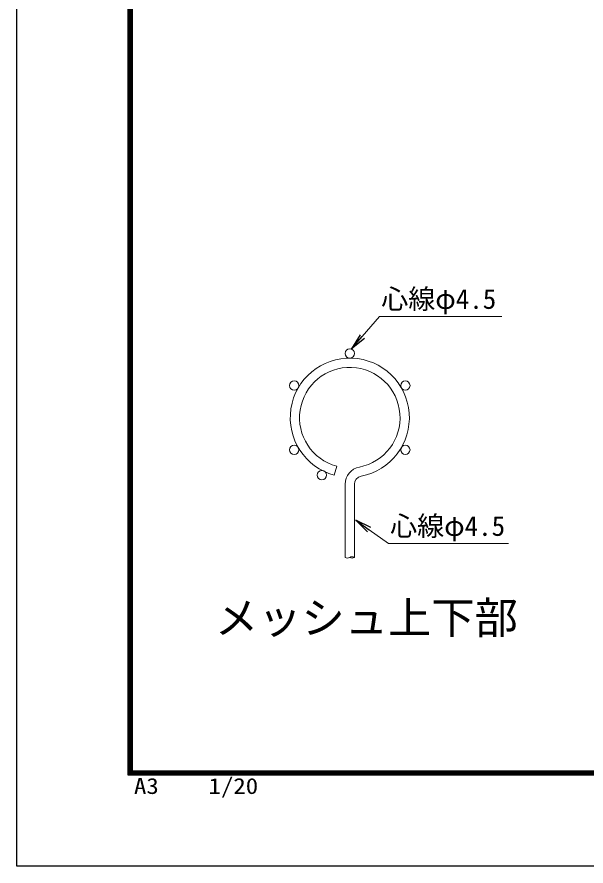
# Model space of a CAD drawing. Units: millimetres, scale not verified. Extents: x -4200 to 4200, y -2970 to 2970.
# Drawn here: x -4200 to -2819, y -2970 to -911 of the extents above; entities that cross this region are included whole.
import ezdxf
from ezdxf.enums import TextEntityAlignment as Align

# ---------------------------------------------------------------- set-up
doc = ezdxf.new("R2010")
doc.units = ezdxf.units.MM
doc.header["$LTSCALE"] = 10
for name, color, linetype, lineweight in [('0-0_D-TTL-TXT', 7, 'Continuous', 25), ('0-4_D-STR-TXT', 7, 'Continuous', 13), ('0-B_D-STR2', 7, 'Continuous', 13), ('0-C_D-TTL', 7, 'Continuous', 25)]:
    doc.layers.add(name, color=color, linetype=linetype, lineweight=lineweight)
doc.layers.add('0-9_0', color=7, linetype='Continuous')
doc.styles.add('ＭＳ ゴシック', font='')
doc.styles.get('ＭＳ ゴシック').set_extended_font_data('MS Gothic')

# ---------------------------------------------------------------- blocks, each defined once
blk = doc.blocks.new('_Open')
at = {"layer": '0-9_0'}
blk.add_line((-10, 1.667), (0, 0), dxfattribs=at)
blk.add_lwpolyline([(-10, -1.667), (0, 0), (-10, 0)], dxfattribs=at)

msp = doc.modelspace()

# ---------------------------------------------------------------- linework, layer by layer
at = {"layer": '0-4_D-STR-TXT'}
for points in [[(-3023.09, -1637.76), (-3319.6, -1637.76), (-3361.65, -1686.01)], [(-3006.65, -2188.16), (-3298.05, -2188.16), (-3345.03, -2154.3)]]:
    msp.add_lwpolyline(points, dxfattribs=at)
at = {"layer": '0-B_D-STR2'}
for p, q in [((-3423.86, -2000.56), (-3429.74, -2022.28)), ((-3403.26, -2044.3), (-3403.26, -2221.52)), ((-3380.76, -2044.3), (-3380.76, -2221.52))]:
    msp.add_line(p, q, dxfattribs=at)
for centre in [(-3392.01, -1727.04), (-3526.9, -1804.92), (-3257.13, -1804.92), (-3526.9, -1960.67), (-3257.13, -1960.67), (-3459.76, -2021.92)]:
    msp.add_circle(centre, 11.25, dxfattribs=at)
for centre, radius, start, end in [((-3392.01, -1882.79), 144.5, 280.95101, 254.86775), ((-3392.01, -1882.79), 122, 280.95101, 254.86775), ((-3360.76, -2044.3), 42.5, 100.95101, 180), ((-3360.76, -2044.3), 20, 100.95101, 180), ((-3397.64, -2212.15), 10.93, 239.02786, 300.97214), ((-3386.39, -2230.9), 10.93, 59.02786, 120.97214), ((-3386.39, -2212.15), 10.93, 239.02786, 300.97214)]:
    msp.add_arc(centre, radius, start, end, dxfattribs=at)
at = {"layer": '0-C_D-TTL', "color": 2}
msp.add_lwpolyline([(-4199.68, 2970.23), (4200.32, 2970.23), (4200.32, -2969.77), (-4199.68, -2969.77)], close=True, dxfattribs=at)
at = {"layer": '0-C_D-TTL'}
for points in [[(-3929.68, 2750.23), (3930.32, 2750.23), (3930.32, -2749.77), (-3929.68, -2749.77)], [(-3927.18, 2747.73), (3927.82, 2747.73), (3927.82, -2747.27), (-3927.18, -2747.27)], [(-3924.68, 2745.23), (3925.32, 2745.23), (3925.32, -2744.77), (-3924.68, -2744.77)], [(-3922.18, 2742.73), (3922.82, 2742.73), (3922.82, -2742.27), (-3922.18, -2742.27)], [(-3919.68, 2740.23), (3920.32, 2740.23), (3920.32, -2739.77), (-3919.68, -2739.77)]]:
    msp.add_lwpolyline(points, close=True, dxfattribs=at)

# ---------------------------------------------------------------- block references
at = {"layer": '0-4_D-STR-TXT', "xscale": 4, "yscale": 4}
for p, rotation in [((-3387.93, -1716.16), 228.92455), ((-3377.48, -2130.92), 144.22413)]:
    msp.add_blockref('_Open', p, dxfattribs=dict(at, rotation=rotation))

# ---------------------------------------------------------------- texts
at = {"layer": '0-0_D-TTL-TXT', "style": 'ＭＳ ゴシック'}
msp.add_text('メッシュ上下部', height=76.98, dxfattribs=at).set_placement((-3719.25, -2429.53), align=Align.BOTTOM_LEFT)
at = {"layer": '0-4_D-STR-TXT', "style": 'ＭＳ ゴシック'}
for p in [(-3315.68, -1633.38), (-3294.13, -2183.77)]:
    msp.add_text('心線φ4.5', height=48.09, dxfattribs=at).set_placement(p, align=Align.BOTTOM_LEFT)
at = {"layer": '0-C_D-TTL', "style": 'ＭＳ ゴシック', "width": 1.15}
msp.add_text('A3\u3000\u30001/20', height=38.49, dxfattribs=at).set_placement((-3915.77, -2806.58), align=Align.BOTTOM_LEFT)

doc.saveas('drawing.dxf')
